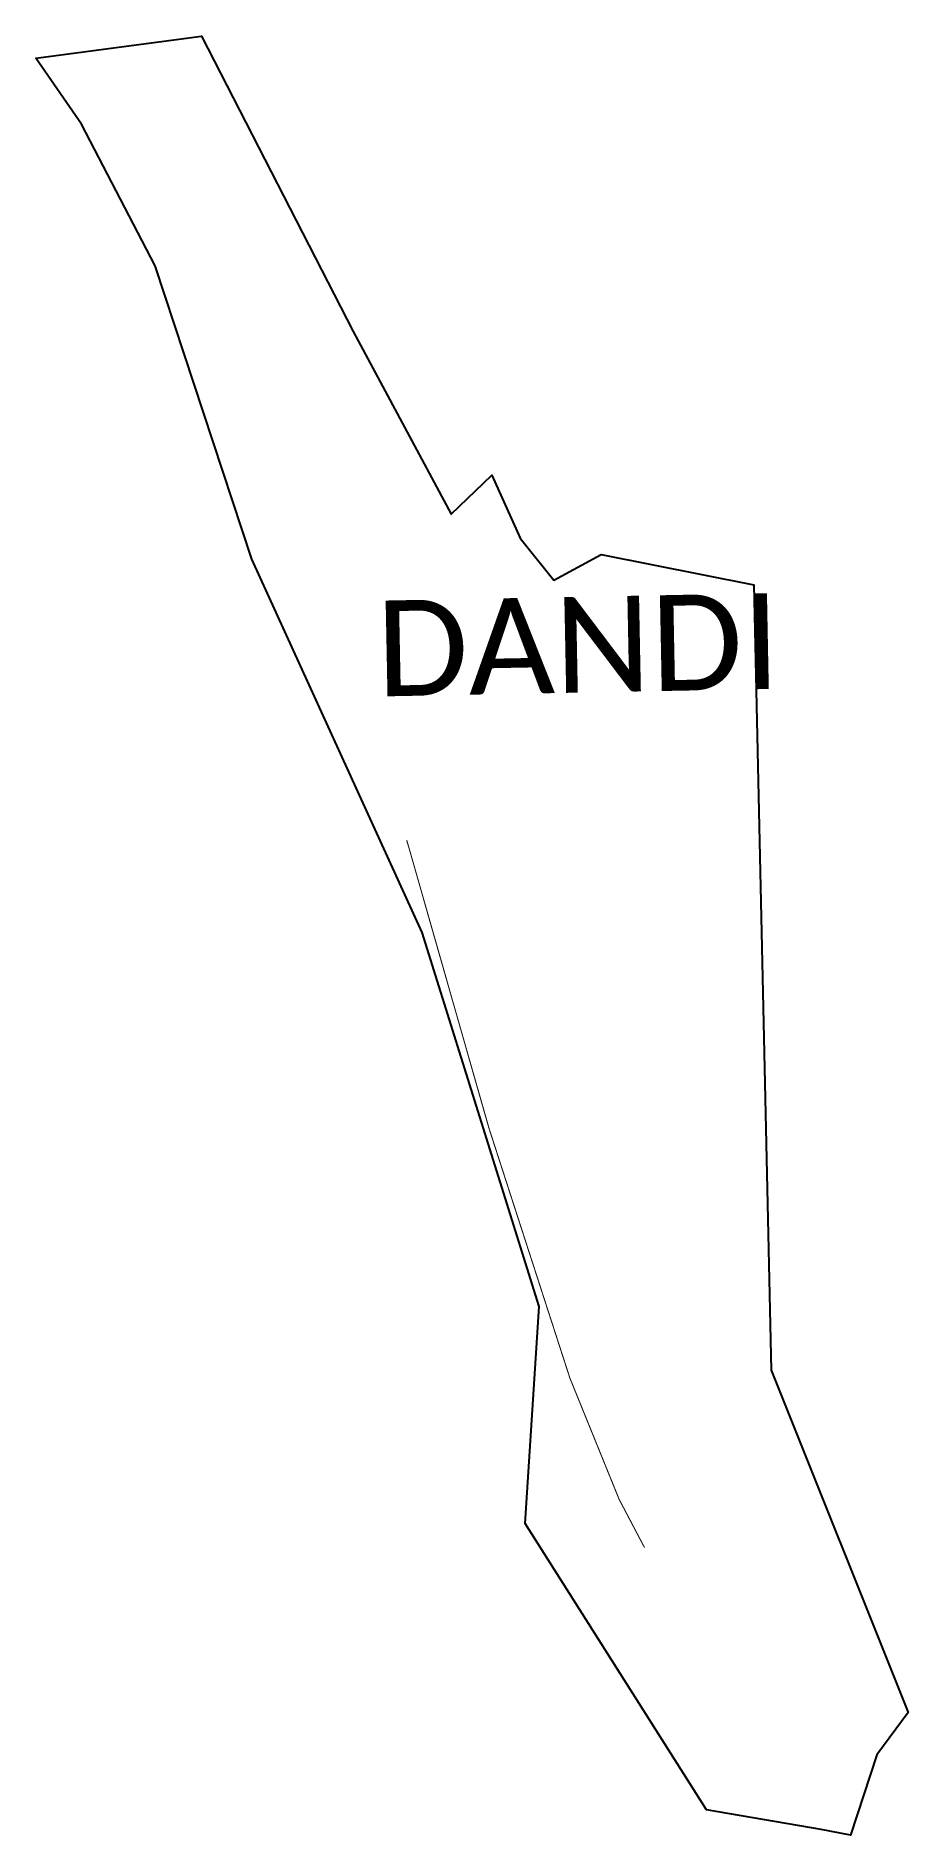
# Model space of a CAD drawing. Header units: metres. Extents: x 257151 to 257997, y 2190115 to 2191859.
import ezdxf

# ---------------------------------------------------------------- set-up
doc = ezdxf.new("R2010")
doc.units = ezdxf.units.M
for name, color, linetype in [('SEAWALL', 170, 'Continuous'), ('village', 3, 'Continuous'), ('VILLAGE NAME', 250, 'Continuous')]:
    doc.layers.add(name, color=color, linetype=linetype)
doc.styles.get("Standard").update_dxf_attribs({"font": 'simplex.shx'})

msp = doc.modelspace()

# ---------------------------------------------------------------- linework, layer by layer
at = {"layer": 'SEAWALL', "color": 30, "const_width": 1, "flags": 128}
msp.add_lwpolyline([(257510.4, 2191079.4), (257512.8, 2191071.3), (257590.3, 2190800), (257668.7, 2190558.1), (257716.6, 2190440.3), (257741.1, 2190393.8)], dxfattribs=at)
at = {"layer": 'village', "color": 3, "true_color": 0x00ff00}
msp.add_polyline3d([(257638.8, 2190627.5, 0), (257525.4, 2190989.8, 0), (257360.3, 2191351.7, 0), (257266.6, 2191635.9, 0), (257194.9, 2191773.2, 0), (257150.8, 2191837.4, 0), (257311.3, 2191858.7, 0), (257458.6, 2191572.4, 0), (257553.6, 2191395.4, 0), (257593.1, 2191433.1, 0), (257620.4, 2191372.2, 0), (257653.3, 2191331.5, 0), (257698.9, 2191356.2, 0), (257847, 2191326.8, 0), (257864, 2190565.6, 0), (257996.7, 2190234, 0), (257966.4, 2190193.1, 0), (257940.8, 2190115.2, 0), (257912.3, 2190120.5, 0), (257801.3, 2190139.5, 0), (257625.2, 2190417.1, 0)], close=True, dxfattribs=at)

# ---------------------------------------------------------------- texts
at = {"layer": 'VILLAGE NAME', "insert": (257480.2, 2191311.4), "char_height": 92.815, "attachment_point": 1, "rotation": 1.1028}
msp.add_mtext_dynamic_manual_height_columns('{\\fCalibri|b0|i0|c0|p34;DANDI}', width=620.426, gutter_width=464.1, heights=[0], dxfattribs=at)

doc.saveas('drawing.dxf')
